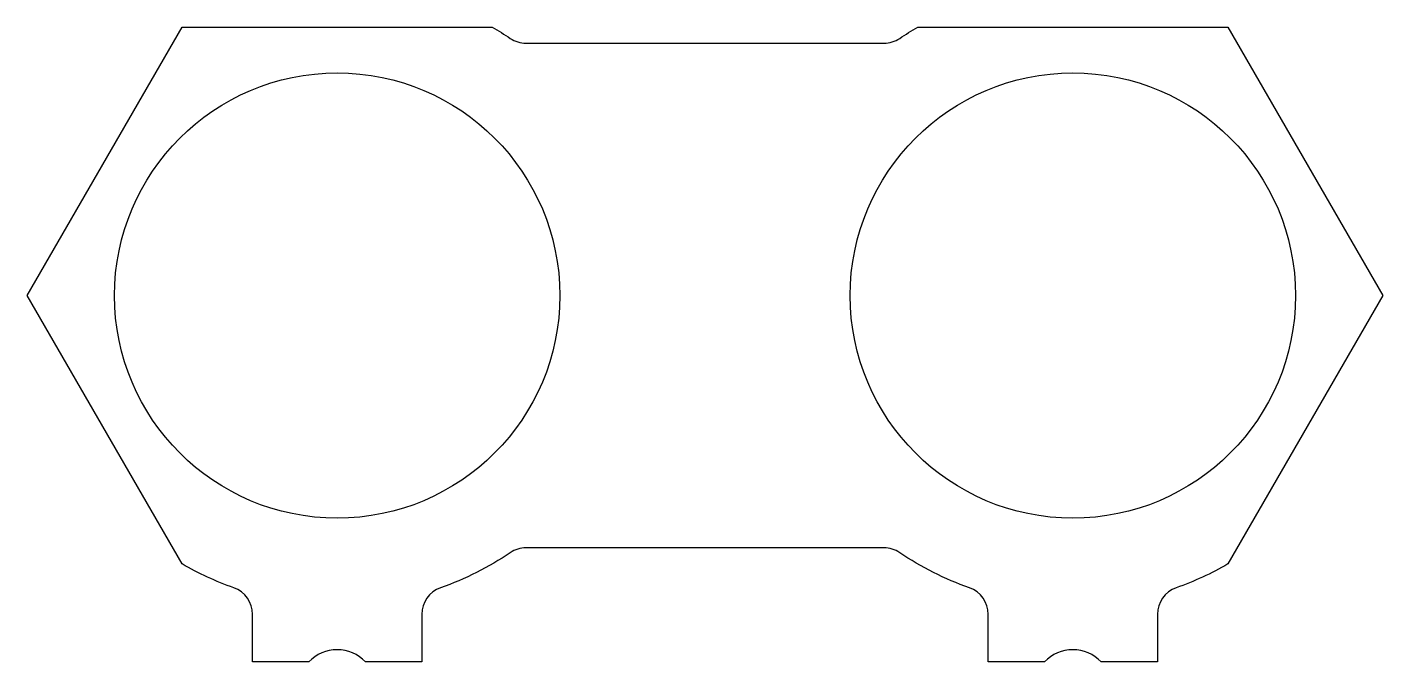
# Model space of a CAD drawing. Header units: inches. Extents: x 2 to 50.1, y 8.3 to 30.8.
import ezdxf

# ---------------------------------------------------------------- set-up
doc = ezdxf.new("R2010")
doc.units = ezdxf.units.IN
doc.header["$MEASUREMENT"] = 0
doc.layers.add('_0-0_', color=7, linetype='Continuous')

msp = doc.modelspace()

# ---------------------------------------------------------------- linework, layer by layer
msp.add_lwpolyline([(50.077, 21.254), (44.577, 11.728, -0.045973), (42.743, 10.883, 0.317837), (42.077, 9.94), (42.077, 8.254), (40.077, 8.254, 0.431767), (38.077, 8.254), (36.077, 8.254), (36.077, 9.94, 0.317837), (35.41, 10.883, -0.063245), (32.934, 12.129, 0.149213), (32.375, 12.299), (19.678, 12.299, 0.149213), (19.119, 12.129, -0.063245), (16.643, 10.883, 0.317837), (15.977, 9.94), (15.977, 8.254), (13.977, 8.254, 0.431767), (11.977, 8.254), (9.977, 8.254), (9.977, 9.94, 0.317837), (9.31, 10.883, -0.045973), (7.477, 11.728), (1.977, 21.254), (7.477, 30.78), (18.477, 30.78, -0.017222), (19.119, 30.379, 0.149213), (19.678, 30.209), (32.375, 30.209, 0.149213), (32.934, 30.379, -0.017222), (33.577, 30.78), (44.577, 30.78)], format="xyb", close=True)
at = {"layer": '_0-0_', "color": 7, "linetype": 'Continuous'}
for centre in [(12.977, 21.254), (39.077, 21.254)]:
    msp.add_circle(centre, 7.9, dxfattribs=at)

doc.saveas('drawing.dxf')
